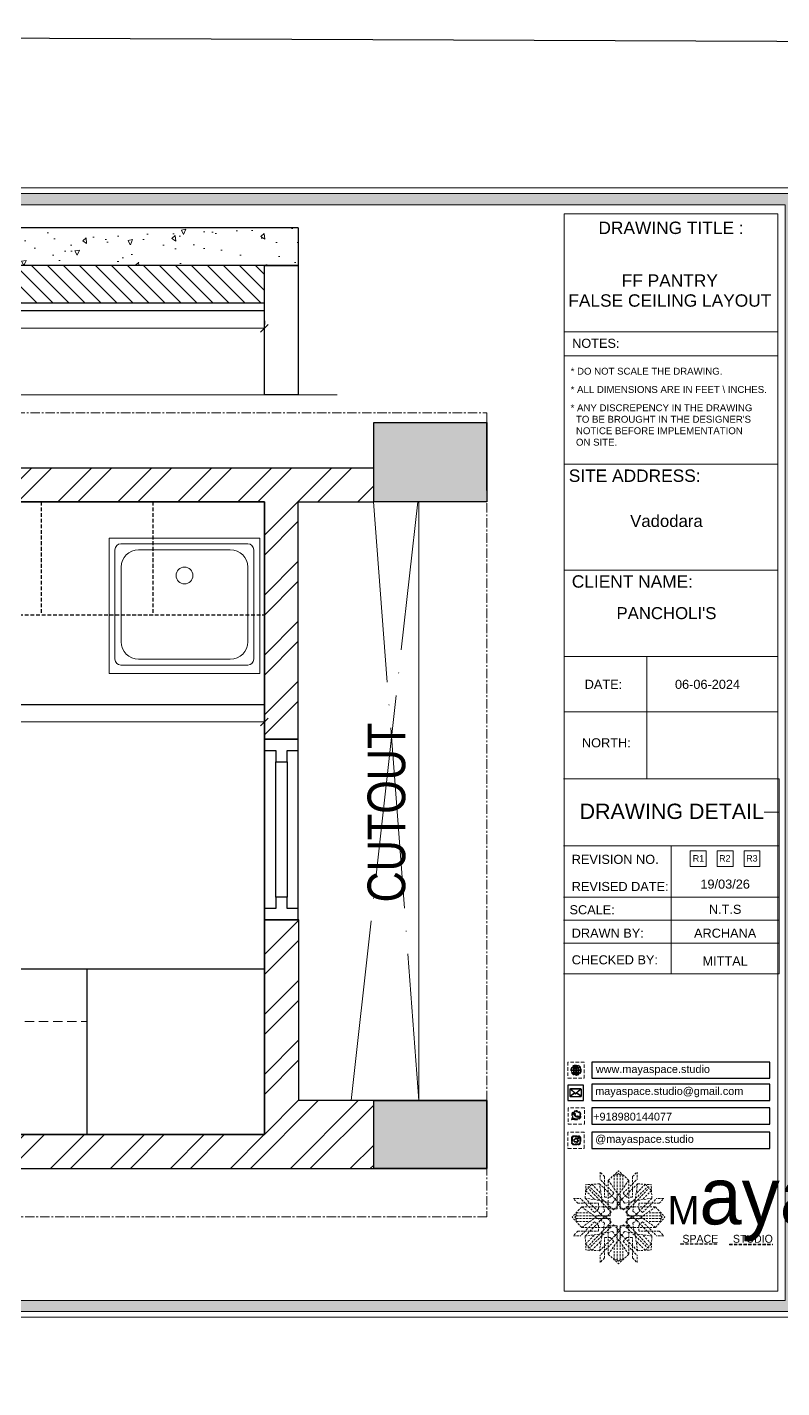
# Model space of a CAD drawing. Header units: millimetres. Extents: x 56222 to 3066687, y -650199 to -121287.
# Drawn here: x 133500.5 to 133600.6, y -184478.2 to -184297.6 of the extents above; entities that cross this region are included whole.
import ezdxf
from ezdxf.enums import TextEntityAlignment as Align

# ---------------------------------------------------------------- set-up
doc = ezdxf.new("R2010")
doc.units = ezdxf.units.MM
doc.header["$MEASUREMENT"] = 0
doc.header["$PDMODE"] = 35
for name, pattern in [('ACAD_ISO04W100', [30, 24, -3, 0, -3]), ('CENTER', [2, 1.25, -0.25, 0.25, -0.25]), ('DASHED', [0.75, 0.5, -0.25]), ('DASHEDX2', [1.5, 1, -0.5]), ('HIDDEN', [0.375, 0.25, -0.125])]:
    doc.linetypes.add(name, pattern=pattern)
doc.layers.get('Defpoints').update_dxf_attribs({"color": 220})
doc.layers.add('AR HATCH-7', color=7, linetype='Continuous')
for name, color, linetype, lineweight in [('COLUMN', 1, 'Continuous', 30), ('dim05', 1, 'Continuous', 13), ('Dimension', 10, 'DASHEDX2', 20), ('FIRST FLOOR', 7, 'Continuous', 9), ('FIRST FLOOR ( TEXT )', 7, 'Continuous', 9), ('FIRST FLOOR_( PLine )_', 251, 'Continuous', 30), ('FURNITURE', 32, 'Continuous', 9), ('GROUND FLOOR', 7, 'Continuous', 9), ('GROUND FLOOR  ( HATCH )', 251, 'Continuous', 9), ('hatch-wall', 8, 'Continuous', 9), ('NAME PLATE', 7, 'Continuous', 25), ('SECTION ( SLAB PLine )', 104, 'Continuous', 30), ('Text', 7, 'Continuous', 15), ('TILE', 14, 'Continuous', 9), ('wall', 7, 'Continuous', 30)]:
    doc.layers.add(name, color=color, linetype=linetype, lineweight=lineweight)
doc.layers.add('XX~SLAB ( PLINE )', color=251, linetype='Continuous', plot=False)
doc.styles.add('Arial', font='arial.ttf')
doc.styles.add("Cn_BT_0'-0", font='swissc.ttf')
doc.styles.get("Standard").update_dxf_attribs({"font": 'arial.ttf', "height": 6})
doc.dimstyles.new('ISO-25', dxfattribs={"dimtxt": 2.5, "dimasz": 1, "dimexe": 0.5, "dimexo": 1, "dimtad": 0, "dimdec": 1, "dimlunit": 4, "dimtxsty": 'Standard', "dimblk": 'OBLIQUE', "dimcen": 2.5, "dimclrd": 1, "dimclre": 1, "dimclrt": 5, "dimadec": 0, "dimazin": 0, "dimtfac": 1, "dimtdec": 1, "dimtmove": 0, "dimatfit": 3, "dimfxl": 1, "dimlwd": -1, "dimarcsym": 0})

# ---------------------------------------------------------------- blocks, each defined once
blk = doc.blocks.new('FSFSF')
at = {"color": 42, "lineweight": 5, "true_color": 0xe0ac11}
for p, q in [((28600.03, 143.51), (28600.03, 140.16)), ((28602.15, 141.41), (28600.03, 143.51)), ((28606.47, 133.76), (28600.03, 140.16)), ((28602.15, 141.41), (28602.15, 131.95)), ((28603.86, 139.69), (28608.58, 144.08)), ((28603.86, 126.58), (28603.86, 139.69)), ((28603.86, 139.69), (28608.58, 133.02)), ((28607.9, 142.22), (28606.58, 142.22)), ((28606.58, 142.22), (28606.58, 135.84)), ((28607.9, 142.22), (28608.58, 142.85)), ((28607.9, 142.22), (28607.9, 126.58)), ((28613.31, 139.69), (28608.58, 144.08)), ((28609.27, 142.22), (28608.59, 142.85)), ((28613.31, 139.69), (28608.59, 133.02)), ((28609.27, 142.22), (28609.27, 126.58)), ((28609.27, 142.22), (28610.59, 142.22)), ((28610.59, 142.22), (28610.59, 135.84)), ((28610.7, 133.76), (28617.14, 140.16)), ((28613.31, 126.58), (28613.31, 139.69)), ((28615.02, 141.41), (28617.14, 143.51)), ((28615.02, 141.41), (28615.02, 131.95)), ((28617.14, 143.51), (28617.14, 140.16)), ((28593.19, 131.45), (28593.54, 137.71)), ((28593.39, 135), (28594.56, 136.12)), ((28593.39, 135), (28597.6, 130.78)), ((28599.8, 138.06), (28593.54, 137.71)), ((28595.12, 136.69), (28594.53, 136.69)), ((28594.56, 136.12), (28594.56, 136.71)), ((28605.17, 124.98), (28594.56, 136.12)), ((28596.24, 137.86), (28595.12, 136.69)), ((28606.27, 126.08), (28595.12, 136.69)), ((28596.24, 137.86), (28600.47, 133.65)), ((28601.03, 130), (28599.8, 138.06)), ((28599.8, 138.05), (28608.58, 129.56)), ((28606.47, 133.76), (28604.75, 131.95)), ((28605.86, 129.18), (28608.58, 133.02)), ((28617.37, 138.05), (28608.59, 129.56)), ((28611.31, 129.18), (28608.59, 133.02)), ((28610.7, 133.76), (28612.42, 131.95)), ((28610.9, 126.08), (28622.05, 136.69)), ((28612.02, 124.98), (28622.62, 136.12)), ((28616.14, 130), (28617.37, 138.06)), ((28620.93, 137.86), (28616.7, 133.65)), ((28617.37, 138.06), (28623.63, 137.71)), ((28623.8, 135), (28619.59, 130.78)), ((28620.93, 137.86), (28622.05, 136.69)), ((28622.05, 136.69), (28622.64, 136.69)), ((28622.62, 136.12), (28622.62, 136.71)), ((28623.8, 135), (28622.62, 136.12)), ((28624, 131.45), (28623.65, 137.71)), ((28591.56, 127.39), (28587.17, 122.66)), ((28587.73, 131.22), (28591.08, 131.22)), ((28589.84, 129.1), (28587.73, 131.22)), ((28589.84, 129.1), (28599.29, 129.1)), ((28597.49, 124.78), (28591.08, 131.22)), ((28604.66, 127.39), (28591.56, 127.39)), ((28591.56, 127.39), (28598.23, 122.67)), ((28593.19, 131.45), (28601.69, 122.67)), ((28601.25, 130.22), (28593.19, 131.45)), ((28597.49, 124.78), (28599.29, 126.5)), ((28599.29, 126.5), (28599.29, 129.1)), ((28605.86, 129.18), (28601.03, 130)), ((28602.07, 125.39), (28601.25, 130.22)), ((28604.75, 131.95), (28602.15, 131.95)), ((28603.68, 126.54), (28603.68, 127.39)), ((28604.66, 126.54), (28603.68, 126.54)), ((28604.71, 127.57), (28603.86, 127.57)), ((28607.9, 126.58), (28603.86, 126.58)), ((28604.66, 123.35), (28604.66, 127.39)), ((28604.7, 126.58), (28604.71, 127.57)), ((28606.27, 126.08), (28608.58, 128.27)), ((28607.9, 128.92), (28608.58, 129.56)), ((28607.9, 128.92), (28608.58, 128.27)), ((28609.27, 128.92), (28608.59, 129.56)), ((28609.27, 128.92), (28608.59, 128.27)), ((28610.9, 126.08), (28608.59, 128.27)), ((28609.27, 126.58), (28613.31, 126.58)), ((28611.31, 129.18), (28616.14, 130)), ((28612.42, 131.95), (28615.02, 131.95)), ((28612.46, 126.58), (28612.46, 127.57)), ((28612.46, 127.57), (28613.31, 127.57)), ((28612.52, 123.35), (28612.52, 127.39)), ((28612.52, 127.39), (28625.63, 127.39)), ((28612.52, 126.54), (28613.51, 126.54)), ((28613.51, 126.54), (28613.51, 127.39)), ((28615.12, 125.39), (28615.94, 130.22)), ((28623.99, 131.45), (28615.5, 122.67)), ((28615.94, 130.22), (28624, 131.45)), ((28627.34, 129.1), (28617.89, 129.1)), ((28617.89, 126.5), (28617.89, 129.1)), ((28619.7, 124.78), (28617.89, 126.5)), ((28625.63, 127.39), (28618.96, 122.67)), ((28619.7, 124.78), (28626.1, 131.22)), ((28625.63, 127.39), (28630.02, 122.66)), ((28629.45, 131.22), (28626.1, 131.22)), ((28627.34, 129.1), (28629.45, 131.22)), ((28591.56, 117.94), (28587.17, 122.66)), ((28589.03, 123.35), (28588.4, 122.67)), ((28589.03, 121.98), (28588.4, 122.65)), ((28589.03, 123.35), (28589.03, 124.67)), ((28589.03, 124.67), (28595.4, 124.67)), ((28589.03, 123.35), (28604.66, 123.35)), ((28589.03, 121.98), (28604.66, 121.98)), ((28589.03, 121.98), (28589.03, 120.66)), ((28589.03, 120.66), (28595.4, 120.66)), ((28597.49, 120.54), (28591.08, 114.11)), ((28591.56, 117.94), (28598.23, 122.65)), ((28593.19, 113.88), (28601.69, 122.65)), ((28605.17, 120.35), (28594.56, 109.2)), ((28597.49, 120.54), (28599.29, 118.83)), ((28602.07, 125.39), (28598.23, 122.67)), ((28602.07, 119.94), (28598.23, 122.65)), ((28602.07, 119.94), (28601.25, 115.1)), ((28602.33, 123.35), (28601.69, 122.67)), ((28602.33, 121.98), (28601.69, 122.65)), ((28602.33, 123.35), (28602.97, 122.67)), ((28602.33, 121.98), (28602.97, 122.65)), ((28605.17, 124.98), (28602.97, 122.67)), ((28605.17, 120.35), (28602.97, 122.65)), ((28604.66, 121.98), (28604.66, 117.94)), ((28612.02, 124.98), (28614.21, 122.67)), ((28612.02, 120.35), (28614.21, 122.65)), ((28612.02, 120.35), (28622.62, 109.2)), ((28628.16, 123.35), (28612.52, 123.35)), ((28612.52, 121.98), (28612.52, 117.94)), ((28628.16, 121.98), (28612.52, 121.98)), ((28614.85, 123.35), (28614.21, 122.67)), ((28614.85, 121.98), (28614.21, 122.65)), ((28614.85, 123.35), (28615.5, 122.67)), ((28614.85, 121.98), (28615.5, 122.65)), ((28615.12, 125.39), (28618.96, 122.67)), ((28615.12, 119.94), (28618.96, 122.65)), ((28615.12, 119.94), (28615.94, 115.1)), ((28623.99, 113.88), (28615.5, 122.65)), ((28619.7, 120.54), (28617.89, 118.83)), ((28625.63, 117.94), (28618.96, 122.65)), ((28619.7, 120.54), (28626.1, 114.11)), ((28628.16, 124.67), (28621.78, 124.67)), ((28628.16, 120.66), (28621.78, 120.66)), ((28625.63, 117.94), (28630.02, 122.66)), ((28628.16, 123.35), (28628.16, 124.67)), ((28628.16, 123.35), (28628.78, 122.67)), ((28628.16, 121.98), (28628.78, 122.65)), ((28628.16, 121.98), (28628.16, 120.66)), ((28589.84, 116.23), (28587.73, 114.11)), ((28587.73, 114.11), (28591.08, 114.11)), ((28589.84, 116.23), (28599.29, 116.23)), ((28604.66, 117.94), (28591.56, 117.94)), ((28601.25, 115.1), (28593.19, 113.87)), ((28593.19, 113.87), (28593.54, 107.62)), ((28593.39, 110.32), (28597.6, 114.55)), ((28606.27, 119.15), (28595.12, 108.54)), ((28599.29, 118.83), (28599.29, 116.23)), ((28599.8, 107.17), (28608.58, 115.67)), ((28601.03, 115.23), (28599.8, 107.17)), ((28605.86, 116.05), (28601.03, 115.23)), ((28602.15, 103.82), (28602.15, 113.27)), ((28604.75, 113.27), (28602.15, 113.27)), ((28604.66, 118.78), (28603.68, 118.78)), ((28603.68, 118.78), (28603.68, 117.94)), ((28607.9, 118.65), (28603.86, 118.65)), ((28603.86, 118.65), (28603.86, 105.54)), ((28604.71, 117.66), (28603.86, 117.66)), ((28604.7, 118.65), (28604.71, 117.66)), ((28606.47, 111.47), (28604.75, 113.27)), ((28605.86, 116.05), (28608.58, 112.21)), ((28606.27, 119.15), (28608.58, 116.96)), ((28607.9, 103.01), (28607.9, 118.65)), ((28607.9, 116.31), (28608.58, 116.96)), ((28607.9, 116.31), (28608.58, 115.67)), ((28610.9, 119.15), (28608.59, 116.96)), ((28609.27, 116.31), (28608.59, 116.96)), ((28609.27, 116.31), (28608.59, 115.67)), ((28611.31, 116.05), (28608.59, 112.21)), ((28617.37, 107.17), (28608.59, 115.67)), ((28609.27, 118.65), (28613.31, 118.65)), ((28609.27, 103.01), (28609.27, 118.65)), ((28610.7, 111.47), (28612.42, 113.27)), ((28610.9, 119.15), (28622.05, 108.54)), ((28611.31, 116.05), (28616.14, 115.23)), ((28612.42, 113.27), (28615.02, 113.27)), ((28612.46, 118.65), (28612.46, 117.66)), ((28612.46, 117.66), (28613.31, 117.66)), ((28612.52, 118.78), (28613.51, 118.78)), ((28612.52, 117.94), (28625.63, 117.94)), ((28613.31, 118.65), (28613.31, 105.54)), ((28613.51, 118.78), (28613.51, 117.94)), ((28615.02, 103.82), (28615.02, 113.27)), ((28615.94, 115.1), (28624, 113.87)), ((28616.14, 115.23), (28617.37, 107.17)), ((28617.89, 118.83), (28617.89, 116.23)), ((28627.34, 116.23), (28617.89, 116.23)), ((28623.8, 110.32), (28619.59, 114.55)), ((28624, 113.87), (28623.65, 107.62)), ((28629.45, 114.11), (28626.1, 114.11)), ((28627.34, 116.23), (28629.45, 114.11)), ((28593.39, 110.32), (28594.56, 109.2)), ((28599.8, 107.17), (28593.54, 107.52)), ((28595.12, 108.54), (28594.53, 108.54)), ((28594.56, 109.2), (28594.56, 108.61)), ((28596.24, 107.37), (28595.12, 108.54)), ((28596.24, 107.37), (28600.47, 111.58)), ((28606.47, 111.47), (28600.03, 105.07)), ((28603.86, 105.54), (28608.58, 112.21)), ((28606.58, 103.01), (28606.58, 109.38)), ((28613.31, 105.54), (28608.59, 112.21)), ((28610.59, 103.01), (28610.59, 109.38)), ((28610.7, 111.47), (28617.14, 105.07)), ((28620.93, 107.37), (28616.7, 111.58)), ((28617.37, 107.17), (28623.63, 107.52)), ((28620.93, 107.37), (28622.05, 108.54)), ((28622.05, 108.54), (28622.64, 108.54)), ((28623.8, 110.32), (28622.62, 109.2)), ((28622.62, 109.2), (28622.62, 108.61)), ((28600.03, 101.71), (28600.03, 105.07)), ((28602.15, 103.82), (28600.03, 101.71)), ((28603.86, 105.54), (28608.58, 101.15)), ((28607.9, 103.01), (28606.58, 103.01)), ((28607.9, 103.01), (28608.58, 102.38)), ((28613.31, 105.54), (28608.58, 101.15)), ((28609.27, 103.01), (28608.59, 102.38)), ((28609.27, 103.01), (28610.59, 103.01)), ((28615.02, 103.82), (28617.14, 101.71)), ((28617.14, 101.71), (28617.14, 105.07))]:
    blk.add_line(p, q, dxfattribs=at)
blk = doc.blocks.new('hgwg')
at = {"layer": 'Dimension', "true_color": 0xd39e00}
h = blk.add_hatch(color=42, dxfattribs=at)
h.dxf.hatch_style = 1
h.paths.add_polyline_path([(27505.71, 45.05), (27494.27, 45.05), (27494.27, 44.9), (27505.71, 44.9)])
h = blk.add_hatch(color=42, dxfattribs=at)
h.dxf.hatch_style = 1
h.paths.add_polyline_path([(27523.3, 44.9), (27509.68, 44.9), (27509.68, 44.75), (27523.3, 44.75)])
at = {"layer": 'Dimension', "color": 42, "true_color": 0xd39e00}
for p, q in [((27494.27, 45.05), (27505.71, 45.05)), ((27494.27, 44.9), (27494.27, 45.05)), ((27494.27, 44.9), (27505.71, 44.9)), ((27505.71, 45.05), (27505.71, 44.9)), ((27509.68, 44.9), (27523.3, 44.9)), ((27509.68, 44.9), (27509.68, 44.75)), ((27509.68, 44.75), (27523.3, 44.75)), ((27523.3, 44.75), (27523.3, 44.9))]:
    blk.add_line(p, q, dxfattribs=at)
at = {"layer": 'Dimension', "color": 42, "true_color": 0xd39e00, "attachment_point": 1}
for s, width, insert, char_height in [('{\\fCinzel|b0|i0|c0|p2;\\H1.5x;M\\fAmsterdam One|b0|i0|c0|p2;\\H2x;aya}', 85.3277, (27490.17, 69.17), 6), ('{\\fCinzel|b0|i0|c0|p0;SPACE     STUDIO}', 66.129, (27494.83, 47.86), 2.5)]:
    blk.add_mtext_dynamic_manual_height_columns(s, width=width, gutter_width=30, heights=[0], dxfattribs=dict(at, insert=insert, char_height=char_height))
blk = doc.blocks.new('QEGW4TG')
at = {"layer": 'Dimension', "true_color": 0x000000}
h = blk.add_hatch(color=18, dxfattribs=at)
h.dxf.hatch_style = 1
h.paths.add_polyline_path([(1.19, 1.98), (1.03, 1.3, 0.550912), (1.11, 1.23), (1.75, 1.39, 6.344125)])
h.paths.add_polyline_path([(1.81, 1.7), (1.4, 1.6), (1.5, 2.03, -9.071339)], flags=16)
h.paths.add_polyline_path([(1.75, 2.69, -0.387513), (1.89, 3.19, -0.360742), (2.01, 3.18), (2.17, 2.86, -0.071517), (2.06, 2.73, 0.321676), (2.05, 2.65, 0.122183), (2.53, 2.25, 0.066047), (2.69, 1.93, 0.375674), (3.11, 2.16, 0.526753), (3.03, 2.29), (2.79, 2.37, 0.273721), (2.69, 2.34, 0.040749), (2.63, 2.27, -2.427977), (2.45, 2, -0.190785)], flags=0)
h = blk.add_hatch(color=18, dxfattribs=at)
h.dxf.hatch_style = 1
h.paths.add_polyline_path([(2.69, 2.34, 0.040749), (2.63, 2.27, -0.441282), (2.53, 2.25, -0.11828), (2.06, 2.64, -0.441282), (2.07, 2.74, 0.040749), (2.13, 2.81, 0.290083), (2.14, 2.92), (2.01, 3.18, 0.316231), (1.91, 3.2, 0.190337), (1.73, 3, 0.170513), (1.72, 2.74, 0.252784), (2.69, 1.93, 0.170513), (2.95, 1.97, 0.190337), (3.11, 2.18, 0.466684), (3.03, 2.29), (2.79, 2.37, 0.273721)])
for p, q in [((1.19, 1.98), (1.03, 1.3)), ((1.1, 1.23), (1.75, 1.39)), ((1.5, 2.03), (1.4, 1.6)), ((1.4, 1.6), (1.81, 1.7)), ((2.01, 3.18), (2.14, 2.92)), ((3.07, 2.28), (2.8, 2.36))]:
    blk.add_line(p, q)
blk.add_lwpolyline([(0, 0), (4.68, 0), (4.68, 4.68), (0, 4.68)], close=True)
for centre, radius, start, end in [((1.09, 1.29), 0.0598, 164.8483, 282.1458), ((2.39, 2.56), 1.34, 241.4727, 205.6422), ((2.39, 2.56), 1.04, 235.9962, 210.8333), ((2.09, 2.87), 0.39, 159.7007, 198.4072), ((2.96, 3.23), 1.33, 201.4218, 258.1669), ((2.07, 2.87), 0.364, 118.9685, 159.3648), ((1.94, 3.12), 0.0896, 41.8985, 123.1344), ((2.11, 2.68), 0.066, 135.9932, 224.8892), ((1.67, 3.16), 0.586, 312.4617, 321.8728), ((3.12, 3.42), 1.31, 216.5455, 243.5279), ((2.05, 2.87), 0.104, 320.3924, 28.6971), ((2.57, 2.3), 0.066, 234.2482, 323.1441), ((3.11, 1.94), 0.586, 137.2645, 146.6756), ((2.76, 2.27), 0.104, 70.4402, 138.745), ((2.75, 2.31), 0.39, 260.7301, 299.4366), ((2.76, 2.29), 0.364, 299.7725, 340.1688), ((3.03, 2.2), 0.0896, 336.0029, 57.2388)]:
    blk.add_arc(centre, radius, start, end)
blk = doc.blocks.new('ASGERG')
at = {"layer": 'Dimension', "true_color": 0x000000}
h = blk.add_hatch(color=18, dxfattribs=at)
h.dxf.hatch_style = 1
h.paths.add_polyline_path([(0.99, 1.7, 0.402382), (1.83, 1.03), (2.96, 1.03, 0.426145), (3.66, 1.9), (3.66, 2.99, 0.402382), (2.83, 3.67), (1.69, 3.67, 0.426145), (0.99, 2.79)])
h.paths.add_polyline_path([(1.27, 1.72, 0.402382), (1.8, 1.3), (2.94, 1.3, 0.426145), (3.38, 1.85), (3.38, 2.97, 0.402382), (2.85, 3.4), (1.72, 3.4, 0.426145), (1.27, 2.85)], flags=16)
h.paths.add_polyline_path([(3.02, 2.35, -1), (1.64, 2.35, -1)], flags=0)
h.paths.add_polyline_path([(2.74, 2.35, -1), (1.92, 2.35, -1)], flags=0)
h.paths.add_polyline_path([(3.19, 3.02, -1), (2.86, 3.02, -1)], flags=0)
h.paths.add_polyline_path([(1.64, 2.35, 1), (3.02, 2.35, 1)], flags=0)
h = blk.add_hatch(color=18, dxfattribs=at)
h.dxf.hatch_style = 1
h.paths.add_polyline_path([(1.64, 2.35, 1), (3.02, 2.35, 1)])
h.paths.add_polyline_path([(2.74, 2.35, 1), (1.92, 2.35, 1)], flags=16)
h = blk.add_hatch(color=18, dxfattribs=at)
h.dxf.hatch_style = 1
h.paths.add_polyline_path([(3.19, 3.02, 1), (2.86, 3.02, 1)])
for p, q in [((0.99, 2.99), (0.99, 1.7)), ((1.27, 2.97), (1.27, 1.72)), ((1.69, 3.67), (2.96, 3.67)), ((1.69, 1.03), (2.96, 1.03)), ((2.94, 3.4), (1.72, 3.4)), ((2.94, 1.3), (1.72, 1.3)), ((3.38, 2.97), (3.38, 1.72)), ((3.66, 2.99), (3.66, 1.7))]:
    blk.add_line(p, q)
blk.add_lwpolyline([(0, 0), (4.68, 0), (4.68, 4.68), (0, 4.68)], close=True)
for centre, radius in [((2.33, 2.35), 0.694), ((2.33, 2.35), 0.414), ((3.02, 3.02), 0.168)]:
    blk.add_circle(centre, radius)
for centre, radius, start, end in [((1.76, 2.89), 0.778, 94.8631, 172.8127), ((1.76, 1.8), 0.778, 187.1873, 265.1369), ((1.76, 2.91), 0.491, 94.8631, 172.8127), ((1.76, 1.78), 0.491, 187.1873, 265.1369), ((2.9, 2.91), 0.491, 7.1873, 85.1369), ((2.9, 1.78), 0.491, 274.8631, 352.8127), ((2.89, 2.89), 0.778, 7.1873, 85.1369), ((2.89, 1.8), 0.778, 274.8631, 352.8127)]:
    blk.add_arc(centre, radius, start, end)
blk = doc.blocks.new('DTGWEGEARG')
at = {"layer": 'Dimension', "true_color": 0x000000}
h = blk.add_hatch(color=18, dxfattribs=at)
h.dxf.hatch_style = 1
h.paths.add_polyline_path([(3.83, 2.34, 1), (0.85, 2.34, 1)])
h.paths.add_polyline_path([(2.41, 1.12), (2.41, 1.69, -0.058279), (2.81, 1.63, -0.103353)], flags=16)
h.paths.add_polyline_path([(2.26, 1.13, -0.101741), (1.87, 1.63, -0.057171), (2.26, 1.69)], flags=16)
h.paths.add_polyline_path([(2.17, 1.01, -0.105795), (1.72, 1.58, 0.055205), (1.38, 1.41, 0.169822)], flags=16)
h.paths.add_polyline_path([(3.02, 1.72, 0.081336), (3.13, 2.27), (3.68, 2.27, -0.152069), (3.4, 1.52, 0.05687)], flags=16)
h.paths.add_polyline_path([(2.87, 1.77, 0.061945), (2.41, 1.84), (2.41, 2.27), (2.98, 2.27, -0.081344)], flags=16)
h.paths.add_polyline_path([(2.26, 1.84, 0.060923), (1.8, 1.77, -0.081344), (1.7, 2.27), (2.26, 2.27)], flags=16)
h.paths.add_polyline_path([(1.66, 1.72, 0.05687), (1.28, 1.52, -0.152069), (1, 2.27), (1.55, 2.27, 0.081336)], flags=16)
h.paths.add_polyline_path([(2.98, 2.42), (2.41, 2.42), (2.41, 2.83, 0.061945), (2.87, 2.91, -0.080009)], flags=16)
h.paths.add_polyline_path([(3.13, 2.42, 0.080116), (3.02, 2.96, 0.127778), (2.51, 3.67, -0.36029), (3.68, 2.42)], flags=16)
h.paths.add_polyline_path([(2.26, 2.42), (1.7, 2.42, -0.080009), (1.8, 2.91, 0.060923), (2.26, 2.84)], flags=16)
h.paths.add_polyline_path([(1.55, 2.42), (1, 2.42, -0.150466), (1.28, 3.16, 0.05687), (1.66, 2.96, 0.080116)], flags=16)
h.paths.add_polyline_path([(2.41, 2.98), (2.41, 3.56, -0.103353), (2.81, 3.05, -0.058279)], flags=16)
h.paths.add_polyline_path([(2.26, 2.99, -0.057171), (1.87, 3.05, -0.101741), (2.26, 3.55)], flags=16)
h.paths.add_polyline_path([(1.72, 3.1, -0.055205), (1.38, 3.27, -0.169822), (2.17, 3.67, 0.105795)], flags=16)
blk.add_lwpolyline([(0, 0), (4.68, 0), (4.68, 4.68), (0, 4.68)], close=True)
at = {"layer": 'Dimension', "color": 18, "true_color": 0x000000}
for p, q in [((1, 2.42), (1.55, 2.42)), ((1, 2.27), (1.55, 2.27)), ((1.7, 2.42), (2.26, 2.42)), ((1.7, 2.27), (2.26, 2.27)), ((2.26, 3.55), (2.26, 2.99)), ((2.26, 2.84), (2.26, 2.42)), ((2.26, 2.27), (2.26, 1.84)), ((2.26, 1.69), (2.26, 1.13)), ((2.41, 3.56), (2.41, 2.98)), ((2.41, 2.83), (2.41, 2.42)), ((2.41, 2.42), (2.98, 2.42)), ((2.41, 2.27), (2.98, 2.27)), ((2.41, 2.27), (2.41, 1.84)), ((2.41, 1.69), (2.41, 1.12)), ((3.13, 2.42), (3.68, 2.42)), ((3.13, 2.27), (3.68, 2.27))]:
    blk.add_line(p, q, dxfattribs=at)
blk.add_circle((2.34, 2.34), 1.49, dxfattribs=at)
for centre, radius, start, end in [((2.34, 2.34), 1.34, 142.3819, 176.6093), ((2.34, 2.34), 1.34, 183.0315, 217.6181), ((2.34, 4.74), 1.9, 236.1399, 249.1595), ((2.34, -0.06), 1.9, 110.8405, 123.8601), ((2.34, 2.34), 1.34, 97.3549, 135.9073), ((2.34, 4.74), 1.75, 236.7417, 249.3811), ((2.34, -0.06), 1.75, 110.6189, 123.2583), ((2.34, 2.34), 1.34, 224.0927, 262.6451), ((3.28, 2.34), 1.73, 159.0567, 177.3789), ((3.28, 2.34), 1.73, 182.3435, 200.9433), ((3.28, 2.34), 1.58, 158.8325, 177.1302), ((3.28, 2.34), 1.58, 182.5658, 201.1675), ((3.28, 2.34), 1.73, 129.9301, 154.0867), ((3.28, 2.34), 1.73, 205.9133, 230.0699), ((2.34, 4.74), 1.9, 253.6799, 267.6253), ((2.34, -0.06), 1.9, 92.3747, 106.3201), ((3.28, 2.34), 1.58, 130.1073, 153.3446), ((2.34, 4.74), 1.75, 254.3336, 267.422), ((2.34, -0.06), 1.75, 92.578, 105.6664), ((3.28, 2.34), 1.58, 206.6554, 229.8927), ((1.4, 2.34), 1.58, 26.6554, 50.2584), ((2.34, 4.74), 1.75, 272.3248, 285.6664), ((2.34, 4.74), 1.9, 272.1415, 286.3201), ((2.34, -0.06), 1.9, 73.6799, 87.8585), ((2.34, -0.06), 1.75, 74.3336, 87.6752), ((1.4, 2.34), 1.58, 309.7416, 333.3446), ((2.34, 2.34), 1.34, 3.3907, 82.6451), ((1.4, 2.34), 1.73, 25.9133, 50.0699), ((1.4, 2.34), 1.73, 309.9301, 334.0867), ((2.34, 2.34), 1.34, 277.3549, 315.9073), ((1.4, 2.34), 1.58, 2.8698, 21.1675), ((1.4, 2.34), 1.58, 338.8325, 357.4342), ((2.34, 4.74), 1.75, 290.6189, 303.2583), ((2.34, -0.06), 1.75, 56.7417, 69.3811), ((2.34, 4.74), 1.9, 290.8405, 303.8601), ((1.4, 2.34), 1.73, 2.6211, 20.9433), ((1.4, 2.34), 1.73, 339.0567, 357.6565), ((2.34, -0.06), 1.9, 56.1399, 69.1595), ((2.34, 2.34), 1.34, 322.3819, 356.9685)]:
    blk.add_arc(centre, radius, start, end, dxfattribs=at)
blk = doc.blocks.new('_Oblique')
at = {"layer": 'wall', "color": 0, "lineweight": -2}
blk.add_line((-0.5, -0.5), (0.5, 0.5), dxfattribs=at)
blk = doc.blocks.new('*D212')
at = {"layer": 'Defpoints', "color": 0, "lineweight": 30, "transparency": 16777216}
for p in [(133417.93, -184385.48), (133531.93, -184385.48), (133531.93, -184389.78)]:
    blk.add_point(p, dxfattribs=at)
at = {"layer": 'dim05', "color": 1, "linetype": 'Continuous', "lineweight": -2, "transparency": 16777216}
for p, q in [((133417.93, -184386.48), (133417.93, -184390.28)), ((133531.93, -184386.48), (133531.93, -184390.28))]:
    blk.add_line(p, q, dxfattribs=at)
at = {"layer": 'dim05', "color": 1, "linetype": 'Continuous', "transparency": 16777216}
for p, q in [((133417.93, -184389.78), (133470.98, -184389.78)), ((133531.93, -184389.78), (133478.88, -184389.78))]:
    blk.add_line(p, q, dxfattribs=at)
at = {"layer": 'dim05', "color": 1, "transparency": 16777216, "rotation": 180}
blk.add_blockref('_Oblique', (133417.93, -184389.78), dxfattribs=at)
at = {"layer": 'dim05', "color": 1, "transparency": 16777216}
blk.add_blockref('_Oblique', (133531.93, -184389.78), dxfattribs=at)
at = {"layer": 'dim05', "color": 5, "lineweight": 25, "transparency": 16777216, "insert": (133474.93, -184389.78), "char_height": 2.5, "attachment_point": 5, "style": 'Arial'}
blk.add_mtext('9\'-6"', dxfattribs=at)
blk = doc.blocks.new('*D215')
at = {"layer": 'Defpoints', "color": 0, "lineweight": 30, "transparency": 16777216}
for p in [(133415.93, -184337.52), (133531.93, -184337.52), (133531.93, -184337.52)]:
    blk.add_point(p, dxfattribs=at)
at = {"layer": 'dim05', "color": 1, "linetype": 'Continuous', "lineweight": -2, "transparency": 16777216}
for p, q in [((133415.93, -184336.52), (133415.93, -184337.02)), ((133531.93, -184336.52), (133531.93, -184337.02))]:
    blk.add_line(p, q, dxfattribs=at)
at = {"layer": 'dim05', "color": 1, "linetype": 'Continuous', "transparency": 16777216}
for p, q in [((133415.93, -184337.52), (133469.98, -184337.52)), ((133531.93, -184337.52), (133477.88, -184337.52))]:
    blk.add_line(p, q, dxfattribs=at)
at = {"layer": 'dim05', "color": 1, "transparency": 16777216, "rotation": 180}
blk.add_blockref('_Oblique', (133415.93, -184337.52), dxfattribs=at)
at = {"layer": 'dim05', "color": 1, "transparency": 16777216}
blk.add_blockref('_Oblique', (133531.93, -184337.52), dxfattribs=at)
at = {"layer": 'dim05', "color": 5, "lineweight": 25, "transparency": 16777216, "insert": (133473.93, -184337.52), "char_height": 2.5, "attachment_point": 5, "style": 'Arial'}
blk.add_mtext('9\'-8"', dxfattribs=at)

msp = doc.modelspace()

# ---------------------------------------------------------------- hatches: boundary and pattern name
at = {"layer": 'AR HATCH-7', "linetype": 'CENTER', "lineweight": 15, "true_color": 0x939598}
h = msp.add_hatch(dxfattribs=at)
h.set_pattern_fill('AR-CONC', color=252, angle=225)
h.set_pattern_definition([(275, (-1114.567, 1208.7225), (-5.51551999, -4.62807079), [0.75, -8.25]), (220, (-1114.567, 1208.7225), (6.29992167, -4.3376815), [0.6, -6.6]), (325.4514445, (-1115.027, 1208.337), (0.78440164, -8.96575221), [0.63740192, -7.01142112]), (271.1842, (-1113.153, 1207.308), (-8.71693388, -6.37613776), [1.125, -12.375]), (321.6356355, (-1113.879, 1206.777), (0.2790007, -13.4971167), [0.9561034, -10.5171376]), (216.184164, (-1113.153, 1207.308), (0.2790007, -13.4971167), [0.9, -9.9]), (246, (-1114.2135, 1206.9547), (-7.06771572, -1.37382476), [0.75, -8.25]), (191, (-1114.2135, 1206.955), (3.40708593, -6.84808435), [0.6, -6.6]), (296.4514447, (-1114.8025, 1206.84), (-3.66062975, -8.22190906), [0.6374019, -7.01142112]), (262.5, (-1114.567, 1208.7225), (2.267931853, -2.439898176), [0, -6.52, 0, -6.7, 0, -6.625]), (232.5, (-1114.567, 1208.7225), (0.92872942, -4.6490945), [0, -3.82, 0, -6.37, 0, -2.525]), (192.5, (-1112.9902, 1210.2993), (-3.934181673, -3.615207618), [0, -2.5, 0, -7.8, 0, -10.35]), (182.5, (-1112.283, 1211.0064), (-3.41589983, -4.83159807), [0, -3.25, 0, -5.18, 0, -7.35])])
h.paths.add_polyline_path([(133536.433, -184324.197), (133407.433, -184324.197), (133407.433, -184341.197), (133415.933, -184341.197), (133415.933, -184329.197), (133536.433, -184329.197)])
at = {"layer": 'Dimension', "linetype": 'Continuous', "true_color": 0xd39e00}
h = msp.add_hatch(color=42, dxfattribs=at)
h.paths.add_polyline_path([(133391.634, -184319.635), (133391.634, -184468.061), (133602.505, -184468.061), (133602.505, -184319.635)])
h.paths.add_polyline_path([(133393.114, -184321.114), (133601.025, -184321.114), (133601.025, -184466.581), (133393.114, -184466.581)], flags=16)
at = {"layer": 'Dimension', "true_color": 0x000000}
h = msp.add_hatch(color=18, dxfattribs=at)
h.dxf.hatch_style = 1
h.paths.add_polyline_path([(133573.84, -184439.547, 0.4142136), (133573.997, -184439.39), (133573.997, -184438.604, 0.4142136), (133573.84, -184438.447), (133572.592, -184438.447, 0.4142136), (133572.434, -184438.604), (133572.434, -184439.39, 0.4142136), (133572.592, -184439.547)])
h.paths.add_polyline_path([(133573.332, -184439.074), (133573.909, -184439.459, -0.1989124), (133573.84, -184439.488), (133572.592, -184439.488, -0.1989124), (133572.522, -184439.459), (133573.1, -184439.074), (133573.216, -184439.182)], flags=16)
h.paths.add_polyline_path([(133573.216, -184439.101), (133572.58, -184438.507, -0.0287833), (133572.592, -184438.506), (133573.84, -184438.506, -0.0287833), (133573.851, -184438.507)], flags=16)
h.paths.add_polyline_path([(133573.376, -184439.032), (133573.908, -184438.534, -0.2024819), (133573.938, -184438.604), (133573.938, -184439.39, -0.043076), (133573.937, -184439.407)], flags=16)
h.paths.add_polyline_path([(133573.056, -184439.032), (133572.495, -184439.407, -0.043076), (133572.493, -184439.39), (133572.493, -184438.604, -0.2024819), (133572.523, -184438.534)], flags=16)
at = {"layer": 'FURNITURE', "linetype": 'CENTER', "lineweight": 15, "true_color": 0x636466}
h = msp.add_hatch(dxfattribs=at)
h.set_pattern_fill('AR-CONC', color=251)
h.set_pattern_definition([(50, (215.86, -8.036), (7.17260183, -0.62752135), [0.75, -8.25]), (355, (215.86, -8.036), (-1.38751334, 7.52192134), [0.6, -6.6]), (100.4514445, (216.458, -8.088), (5.78508847, 6.8943999), [0.63740192, -7.01142112]), (46.1842, (215.86, -6.036), (10.6724133, -1.6551928), [1.125, -12.375]), (96.6356355, (216.75, -6.174), (9.34661946, 9.741186), [0.9561034, -10.5171376]), (351.184164, (215.86, -6.036), (9.34661945, 9.741186), [0.9, -9.9]), (21, (216.86, -6.536), (5.96907052, -4.0261889), [0.75, -8.25]), (326, (216.86, -6.536), (2.43315332, 7.25150045), [0.6, -6.6]), (71.4514447, (217.3576, -6.8715), (8.40222377, 3.22531153), [0.6374019, -7.01142112]), (37.5, (215.8602, -8.036), (0.121598553, 3.328938538), [0, -6.52, 0, -6.7, 0, -6.625]), (7.5, (215.86, -8.036), (2.630695374, 3.94411712), [0, -3.82, 0, -6.37, 0, -2.525]), (327.5, (213.6302, -8.036), (5.338224362, -0.225548717), [0, -2.5, 0, -7.8, 0, -10.35]), (317.5, (212.63, -8.036), (5.83186169, 1.00104982), [0, -3.25, 0, -5.18, 0, -7.35])])
h.paths.add_polyline_path([(133417.933, -184434.05), (133407.433, -184434.05), (133407.433, -184449.05), (133417.933, -184449.05), (133417.933, -184446.05)])
h.paths.add_polyline_path([(133417.933, -184350.05), (133402.933, -184350.05), (133402.933, -184366.55), (133417.933, -184366.55)])
h.paths.add_polyline_path([(133561.433, -184350.05), (133546.433, -184350.05), (133546.433, -184360.553), (133561.433, -184360.553)])
h.paths.add_polyline_path([(133561.433, -184440.05), (133546.433, -184440.05), (133546.433, -184449.05), (133561.433, -184449.05), (133561.433, -184444.55)])
at = {"layer": 'GROUND FLOOR  ( HATCH )', "linetype": 'CENTER', "lineweight": 15}
h = msp.add_hatch(dxfattribs=at)
h.set_pattern_fill('ANSI31', color=6, scale=12, angle=90, style=0)
h.set_pattern_definition([(135, (-1114.567, 1208.7225), (-1.060660172, -1.060660172), [])])
h.paths.add_polyline_path([(133531.933, -184329.197), (133415.933, -184329.197), (133415.933, -184334.197), (133531.933, -184334.197)])
at = {"layer": 'hatch-wall', "linetype": 'CENTER', "lineweight": 15}
h = msp.add_hatch(dxfattribs=at)
h.set_pattern_fill('ANSI32', color=256, scale=15)
h.set_pattern_definition([(45, (215.86, -8.036), (-3.97747564, 3.97747564), []), (45, (218.512, -8.036), (-3.97747564, 3.97747564), [])])
h.paths.add_polyline_path([(133411.933, -184366.55), (133407.433, -184366.55), (133407.433, -184434.05), (133411.933, -184434.05)])
h.paths.add_polyline_path([(133546.433, -184356.05), (133417.933, -184356.05), (133417.933, -184360.55), (133531.933, -184360.55), (133531.933, -184387.504), (133531.933, -184392.055), (133536.433, -184392.055), (133536.433, -184360.55), (133546.433, -184360.55)])
h.paths.add_polyline_path([(133536.516, -184416.055), (133531.933, -184416.055), (133531.933, -184444.55), (133508.433, -184444.55), (133453.933, -184444.55), (133449.933, -184444.55), (133449.933, -184449.05), (133546.433, -184449.05), (133546.433, -184440.05), (133536.516, -184440.05)])
h.paths.add_polyline_path([(133411.933, -184449.05), (133407.433, -184449.05), (133407.433, -184455.484), (133411.933, -184455.484)])

# ---------------------------------------------------------------- linework, layer by layer
at = {"color": 18, "true_color": 0x000000}
for points in [[(133575.357, -184437.086), (133598.984, -184437.086), (133598.984, -184434.926), (133575.357, -184434.926)], [(133575.357, -184440.033), (133598.984, -184440.033), (133598.984, -184437.874), (133575.357, -184437.874)], [(133575.368, -184443.177), (133598.984, -184443.177), (133598.984, -184441.018), (133575.368, -184441.018)], [(133575.357, -184446.396), (133598.984, -184446.396), (133598.984, -184444.237), (133575.357, -184444.237)]]:
    msp.add_lwpolyline(points, close=True, dxfattribs=at)
msp.add_lwpolyline([(133572.188, -184440.05), (133574.242, -184440.05), (133574.242, -184437.996), (133572.188, -184437.996)], close=True)
at = {"layer": 'COLUMN', "transparency": 33554687}
for points in [[(133546.433, -184360.553), (133546.433, -184350.05), (133561.433, -184350.05), (133561.433, -184360.553)], [(133546.433, -184449.05), (133546.433, -184440.05), (133561.433, -184440.05), (133561.433, -184449.05)]]:
    msp.add_lwpolyline(points, close=True, dxfattribs=at)
at = {"layer": 'Dimension', "color": 42, "linetype": 'Continuous', "true_color": 0xd39e00}
for p, q in [((133600.023, -184337.989), (133571.688, -184337.989)), ((133600.023, -184341.181), (133571.688, -184341.181)), ((133600.023, -184355.582), (133571.688, -184355.582)), ((133600.023, -184369.627), (133571.688, -184369.627)), ((133600.023, -184381.071), (133571.688, -184381.071)), ((133582.651, -184381.071), (133582.651, -184397.338)), ((133600.023, -184388.434), (133571.688, -184388.434)), ((133600.194, -184397.338), (133571.6, -184397.338)), ((133600.194, -184397.338), (133600.194, -184423.236)), ((133598.222, -184401.777), (133600.194, -184401.777)), ((133571.6, -184406.217), (133600.194, -184406.217)), ((133585.897, -184423.236), (133585.897, -184406.217)), ((133600.194, -184413.025), (133571.6, -184413.025)), ((133600.194, -184416.091), (133571.6, -184416.091)), ((133600.194, -184419.157), (133571.6, -184419.157)), ((133571.6, -184423.236), (133600.194, -184423.236))]:
    msp.add_line(p, q, dxfattribs=at)
at = {"layer": 'Dimension', "color": 18, "linetype": 'Continuous', "true_color": 0x000000}
for p, q in [((133572.434, -184438.604), (133572.434, -184439.39)), ((133572.493, -184438.604), (133572.493, -184439.39)), ((133572.495, -184439.407), (133573.056, -184439.032)), ((133572.522, -184439.459), (133573.1, -184439.074)), ((133572.523, -184438.534), (133573.056, -184439.032)), ((133572.58, -184438.507), (133573.216, -184439.101)), ((133572.592, -184438.447), (133573.84, -184438.447)), ((133572.592, -184438.506), (133573.84, -184438.506)), ((133572.592, -184439.488), (133573.84, -184439.488)), ((133572.592, -184439.547), (133573.84, -184439.547)), ((133573.1, -184439.074), (133573.216, -184439.182)), ((133573.216, -184439.101), (133573.851, -184438.507)), ((133573.216, -184439.182), (133573.332, -184439.074)), ((133573.909, -184439.459), (133573.332, -184439.074)), ((133573.376, -184439.032), (133573.908, -184438.534)), ((133573.937, -184439.407), (133573.376, -184439.032)), ((133573.938, -184438.604), (133573.938, -184439.39)), ((133573.997, -184438.604), (133573.997, -184439.39))]:
    msp.add_line(p, q, dxfattribs=at)
at = {"layer": 'Dimension', "color": 42, "linetype": 'Continuous', "true_color": 0xd39e00}
for points in [[(133390.894, -184318.895), (133603.245, -184318.895), (133603.245, -184468.801), (133390.894, -184468.801)], [(133391.634, -184319.635), (133602.505, -184319.635), (133602.505, -184468.061), (133391.634, -184468.061)], [(133393.114, -184321.114), (133601.025, -184321.114), (133601.025, -184466.581), (133393.114, -184466.581)], [(133588.428, -184406.876), (133590.515, -184406.876), (133590.515, -184408.962), (133588.428, -184408.962)], [(133592.003, -184406.876), (133594.089, -184406.876), (133594.089, -184408.962), (133592.003, -184408.962)], [(133595.577, -184406.876), (133597.663, -184406.876), (133597.663, -184408.962), (133595.577, -184408.962)]]:
    msp.add_lwpolyline(points, close=True, dxfattribs=at)
at = {"layer": 'Dimension', "color": 42, "linetype": 'ByBlock', "true_color": 0xd39e00}
msp.add_lwpolyline([(133571.688, -184465.363), (133571.688, -184322.332), (133600.023, -184322.332), (133600.023, -184465.363)], close=True, dxfattribs=at)
at = {"layer": 'Dimension', "color": 18, "true_color": 0x000000}
for centre, radius, start, end in [((133572.592, -184438.604), 0.157, 90, 180), ((133572.592, -184439.39), 0.157, 180, 270), ((133572.592, -184438.604), 0.0982, 134.21354, 180), ((133572.592, -184439.39), 0.0982, 180, 189.86619), ((133572.592, -184439.39), 0.0982, 224.99995, 270), ((133572.592, -184438.604), 0.0982, 90, 96.59481), ((133573.84, -184438.604), 0.157, 0, 90), ((133573.84, -184438.604), 0.0982, 83.40519, 90), ((133573.84, -184439.39), 0.157, 270, 0), ((133573.84, -184439.39), 0.0982, 270, 315.00005), ((133573.84, -184438.604), 0.0982, 0, 45.78646), ((133573.84, -184439.39), 0.0982, 350.13381, 0)]:
    msp.add_arc(centre, radius, start, end, dxfattribs=at)
at = {"layer": 'FIRST FLOOR', "transparency": 33554687}
for p, q in [((133531.933, -184442.519), (133531.933, -184360.55)), ((133552.433, -184360.553), (133552.433, -184440.05)), ((133531.933, -184392.055), (133536.433, -184392.055)), ((133453.433, -184444.55), (133531.933, -184444.55)), ((133453.433, -184449.05), (133561.433, -184449.05))]:
    msp.add_line(p, q, dxfattribs=at)
at = {"layer": 'FIRST FLOOR_( PLine )_', "transparency": 33554687}
for p, q in [((133561.433, -184359.05), (133561.433, -184350.05)), ((133417.933, -184356.05), (133546.433, -184356.05)), ((133417.933, -184360.55), (133531.933, -184360.55)), ((133531.933, -184360.55), (133531.933, -184392.055)), ((133536.433, -184392.055), (133536.433, -184360.55)), ((133536.433, -184360.55), (133546.42, -184360.55)), ((133531.933, -184392.055), (133536.433, -184392.055))]:
    msp.add_line(p, q, dxfattribs=at)
for points in [[(133531.933, -184329.197), (133536.433, -184329.197), (133536.433, -184346.348), (133531.933, -184346.348)], [(133449.933, -184444.55), (133449.933, -184449.05), (133561.433, -184449.05), (133561.433, -184444.55), (133561.433, -184440.05), (133536.516, -184440.05), (133536.516, -184416.055), (133531.933, -184416.055), (133531.933, -184444.55)]]:
    msp.add_lwpolyline(points, close=True, dxfattribs=at)
at = {"layer": 'FURNITURE', "color": 9, "linetype": 'DASHED', "lineweight": 25, "true_color": 0xc7c8ca}
for p, q in [((133502.32, -184360.55), (133502.32, -184375.55)), ((133517.127, -184360.55), (133517.127, -184375.55)), ((133445.41, -184375.55), (133531.933, -184375.55))]:
    msp.add_line(p, q, dxfattribs=at)
at = {"layer": 'FURNITURE', "color": 9, "true_color": 0xc7c8ca}
for p, q in [((133531.33, -184365.364), (133511.33, -184365.364)), ((133511.33, -184365.364), (133511.33, -184383.364)), ((133531.33, -184383.364), (133531.33, -184365.364)), ((133512.115, -184381.455), (133512.115, -184366.914)), ((133512.89, -184366.139), (133529.737, -184366.139)), ((133515.247, -184366.914), (133527.414, -184366.914)), ((133530.512, -184366.914), (133530.512, -184381.455)), ((133512.923, -184379.131), (133512.923, -184369.237)), ((133529.737, -184369.237), (133529.737, -184379.131)), ((133529.737, -184382.229), (133512.89, -184382.229)), ((133527.414, -184381.455), (133515.247, -184381.455)), ((133511.33, -184383.364), (133531.33, -184383.364))]:
    msp.add_line(p, q, dxfattribs=at)
at = {"layer": 'FURNITURE', "color": 9, "linetype": 'HIDDEN', "lineweight": 18, "ltscale": 5, "true_color": 0xc7c8ca}
msp.add_line((133458.898, -184429.55), (133508.433, -184429.55), dxfattribs=at)
at = {"layer": 'FURNITURE', "color": 9, "linetype": 'CENTER', "lineweight": 15, "true_color": 0xc7c8ca}
msp.add_lwpolyline([(133561.433, -184455.484), (133398.903, -184455.484), (133398.903, -184348.735), (133561.433, -184348.735)], close=True, dxfattribs=at)
at = {"layer": 'FURNITURE', "color": 9, "lineweight": 30, "true_color": 0xc7c8ca}
for points in [[(133445.41, -184360.55), (133531.933, -184360.55), (133531.933, -184387.504), (133445.41, -184387.504)], [(133458.898, -184422.55), (133531.933, -184422.55), (133531.933, -184444.55), (133458.898, -184444.55)], [(133508.433, -184422.55), (133531.933, -184422.55), (133531.933, -184444.55), (133508.433, -184444.55)]]:
    msp.add_lwpolyline(points, close=True, dxfattribs=at)
at = {"layer": 'FURNITURE', "color": 9, "true_color": 0xc7c8ca}
msp.add_circle((133521.33, -184370.343), 1.117, dxfattribs=at)
for centre, radius, start, end in [((133512.89, -184366.914), 0.775, 90, 180), ((133515.247, -184369.237), 2.324, 90, 180), ((133527.414, -184369.237), 2.324, 0, 90), ((133529.737, -184366.914), 0.775, 0, 90), ((133515.247, -184379.131), 2.324, 180, 270), ((133527.414, -184379.131), 2.324, 270, 0), ((133512.89, -184381.455), 0.775, 180, 270), ((133529.737, -184381.455), 0.775, 270, 0)]:
    msp.add_arc(centre, radius, start, end, dxfattribs=at)
at = {"layer": 'GROUND FLOOR', "color": 1, "linetype": 'ACAD_ISO04W100', "transparency": 33554687}
for p, q in [((133543.433, -184440.05), (133552.266, -184360.553)), ((133546.42, -184360.55), (133552.433, -184440.05))]:
    msp.add_line(p, q, dxfattribs=at)
at = {"layer": 'SECTION ( SLAB PLine )', "color": 1}
for p, q in [((133536.433, -184324.197), (133407.433, -184324.197)), ((133536.433, -184324.197), (133536.433, -184329.197)), ((133536.433, -184329.197), (133415.933, -184329.197))]:
    msp.add_line(p, q, dxfattribs=at)
at = {"layer": 'SECTION ( SLAB PLine )', "color": 6}
for p, q in [((133531.933, -184334.197), (133415.933, -184334.197)), ((133531.933, -184335.197), (133415.933, -184335.197))]:
    msp.add_line(p, q, dxfattribs=at)
msp.add_lwpolyline([(133531.933, -184360.55), (133417.933, -184360.55), (133417.933, -184444.55), (133531.933, -184444.55)], close=True, dxfattribs=at)
at = {"layer": 'Text', "color": 9, "linetype": 'Continuous', "lineweight": 0, "true_color": 0xc7c8ca}
msp.add_lwpolyline([(133402.32, -184346.348), (133471.369, -184346.348), (133471.82, -184347.138), (133472.07, -184345.563), (133472.466, -184346.348), (133541.569, -184346.348)], dxfattribs=at)
at = {"layer": 'TILE', "color": 1, "lineweight": 30}
msp.add_lwpolyline([(133149.693, -184297.557), (134371.584, -184302.616), (134371.584, -184802.923), (133149.693, -184797.864)], close=True, dxfattribs=at)
at = {"layer": 'XX~SLAB ( PLINE )', "transparency": 33554687}
msp.add_lwpolyline([(133531.933, -184392.055), (133531.933, -184393.555), (133533.433, -184393.555), (133533.433, -184395.055), (133534.933, -184395.055), (133534.933, -184413.055), (133533.433, -184413.055), (133533.433, -184414.555), (133531.933, -184414.555), (133531.933, -184416.055), (133536.433, -184416.055), (133536.433, -184414.555), (133534.933, -184414.555), (133534.933, -184413.055), (133533.433, -184413.055), (133533.433, -184395.055), (133534.933, -184395.055), (133534.933, -184393.555), (133536.433, -184393.555), (133536.433, -184392.055), (133531.933, -184392.055), (133531.933, -184416.055), (133536.433, -184416.055), (133536.433, -184392.055)], close=True, dxfattribs=at)

# ---------------------------------------------------------------- block references
at = {"layer": 'Dimension', "color": 42, "true_color": 0xd39e00}
for name, p, xscale, yscale, zscale in [('DTGWEGEARG', (133572.199, -184437.086), 0.4616418463054147, 0.4616418463054147, 0.4616418463054147), ('QEGW4TG', (133572.21, -184443.177), 0.4616418463054147, 0.4616418463054147, 0.4616418463054147), ('ASGERG', (133572.199, -184446.396), 0.4616418463054147, 0.4616418463054147, 0.4616418463054147), ('FSFSF', (125362.496, -184490.748), 0.2872008976991377, 0.2872008976991377, 0.2872008976991377), ('hgwg', (122063.635, -184477.925), 0.4191241156716867, 0.4191241156716867, 0.4191241156716867)]:
    msp.add_blockref(name, p, dxfattribs=dict(at, xscale=xscale, yscale=yscale, zscale=zscale))

# ---------------------------------------------------------------- texts
at = {"color": 18, "true_color": 0x000000, "char_height": 1.03221, "attachment_point": 1}
for s, width, gutter_width, insert in [('www.mayaspace.studio', 6.93179, 5.798, (133575.89, -184435.348)), ('mayaspace.studio@gmail.com', 4.32453, 3.617, (133575.807, -184438.26)), ('+918980144077', 16.86365, 3.617, (133575.54, -184441.656)), ('@mayaspace.studio', 4.32453, 3.617, (133575.807, -184444.623))]:
    msp.add_mtext_dynamic_manual_height_columns(s, width=width, gutter_width=gutter_width, heights=[0], dxfattribs=dict(at, insert=insert))
at = {"layer": 'FIRST FLOOR ( TEXT )', "color": 1, "transparency": 33554687, "insert": (133548.154, -184401.812), "char_height": 5, "attachment_point": 5, "rotation": 90, "style": "Cn_BT_0'-0"}
msp.add_mtext('CUTOUT', dxfattribs=at)
at = {"layer": 'NAME PLATE', "style": 'Arial'}
for s, height, p in [('DRAWING TITLE : ', 1.64382, (133586.191, -184325.009)), ('FF PANTRY', 1.6438, (133585.707, -184332.015)), ('FALSE CEILING LAYOUT', 1.64382, (133585.707, -184334.658)), ('NOTES:', 1.2078, (133575.891, -184340.118)), ('SITE ADDRESS:', 1.64382, (133581.046, -184357.911)), ('Vadodara', 1.5891, (133585.261, -184363.893)), ('CLIENT NAME:', 1.64382, (133580.746, -184371.956)), ("PANCHOLI'S", 1.5891, (133585.261, -184376.129)), ('DATE:', 1.2078, (133576.904, -184385.389)), ('06-06-2024', 1.2078, (133590.707, -184385.389)), ('NORTH:', 1.2078, (133577.29, -184393.154)), ('DRAWING DETAIL', 2.0323, (133585.964, -184402.659)), ('REVISION NO.', 1.20781, (133578.464, -184408.624)), ('REVISED DATE: ', 1.20781, (133579.355, -184412.225)), ('SCALE:', 1.2078, (133575.405, -184415.314)), ('DRAWN BY:', 1.2078, (133577.479, -184418.418)), ('ARCHANA', 1.2078, (133593.046, -184418.423)), ('CHECKED BY:', 1.20781, (133578.417, -184421.962)), ('MITTAL', 1.2078, (133593.046, -184422.122))]:
    msp.add_text(s, height=height, dxfattribs=at).set_placement(p, align=Align.CENTER)
for s, p in [('R1', (133588.748, -184408.312)), ('R2', (133592.245, -184408.312))]:
    msp.add_text(s, height=0.8515, dxfattribs=at).set_placement(p)
at = {"layer": 'NAME PLATE', "char_height": 0.9135, "width": 35.29326, "attachment_point": 1, "style": 'Arial'}
for s, insert in [('* DO NOT SCALE THE DRAWING.', (133572.553, -184342.762)), ('* ALL DIMENSIONS ARE IN FEET \\\\ INCHES.', (133572.553, -184345.191)), ("* ANY DISCREPENCY IN THE DRAWING \\P  TO BE BROUGHT IN THE DESIGNER'S\\P  NOTICE BEFORE IMPLEMENTATION \\P  ON SITE.", (133572.553, -184347.62))]:
    msp.add_mtext(s, dxfattribs=dict(at, insert=insert))
at = {"layer": 'NAME PLATE', "lineweight": 0, "attachment_point": 2, "style": 'Arial'}
for s, insert, char_height, width in [('R3', (133596.595, -184407.457), 0.8515, 1.66181), ('19/03/26', (133593.046, -184410.703), 1.2078, 10.46705), ('N.T.S', (133593.046, -184414.046), 1.2078, 2.35731)]:
    msp.add_mtext(s, dxfattribs=dict(at, insert=insert, char_height=char_height, width=width))

# ---------------------------------------------------------------- dimensions: what is measured, and where the dimension line sits
at = {"layer": 'dim05', "color": 27, "lineweight": 25, "true_color": 0x7d5120}
for base, p1, p2, picture, middle in [((133531.933, -184337.523), (133415.933, -184337.523), (133531.933, -184337.523), '*D215', (133473.933, -184337.523)), ((133531.933, -184389.785), (133417.933, -184385.481), (133531.933, -184385.481), '*D212', (133474.933, -184389.785))]:
    dim = msp.add_linear_dim(base=base, p1=p1, p2=p2, dimstyle='ISO-25', override={"dimdec": 0, "dimtxsty": 'Arial'}, dxfattribs=at)
    dim.commit()
    dim.dimension.update_dxf_attribs({"geometry": picture, "text_midpoint": middle})

doc.saveas('drawing.dxf')
